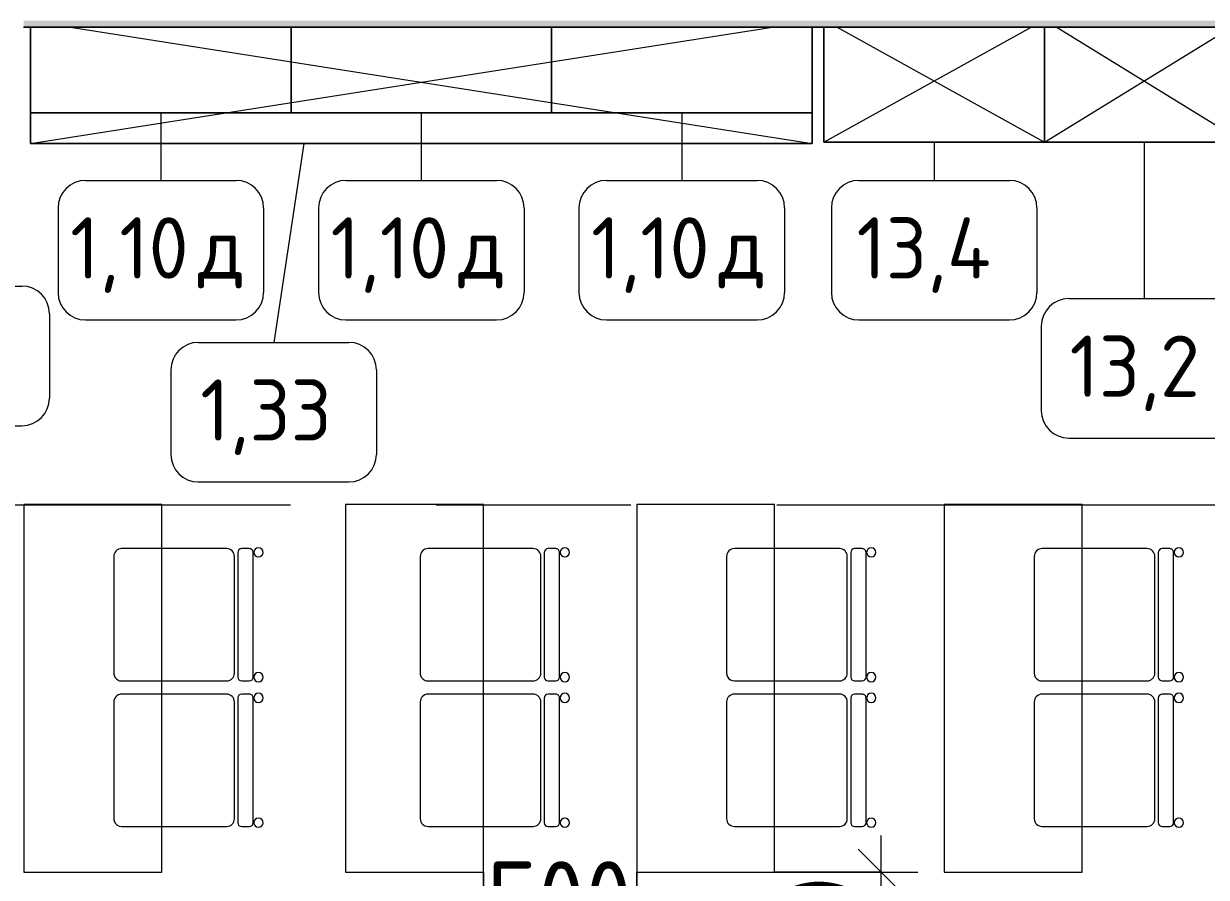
# Model space of a CAD drawing. Header units: millimetres. Extents: x 957 to 67880, y -2706 to 27400.
# Drawn here: x 54380 to 58240, y 2384 to 5170 of the extents above; entities that cross this region are included whole.
import ezdxf

# ---------------------------------------------------------------- set-up
doc = ezdxf.new("R2010")
doc.units = ezdxf.units.MM
doc.linetypes.add('Осевая', pattern=[3175, 635, -476.25, 1587.5, -476.25])
for name, color, linetype, lineweight in [('A-ANNO-DIMS', 7, 'Continuous', 9), ('A-ANNO-DIMS-100', 7, 'Continuous', 9), ('I-FURN-IDEN', 7, 'Continuous', 9), ('I-WALL', 7, 'Continuous', 9), ('Оси-2', 7, 'Осевая', 9)]:
    doc.layers.add(name, color=color, linetype=linetype, lineweight=lineweight)
for name, color, linetype, lineweight, true_color in [('A-WALL-1', 9, 'Continuous', 9, 0x808080), ('A-WALL-FNSH-1', 9, 'Continuous', 9, 0x808080), ('I-FURN-1', 9, 'Continuous', 9, 0x808080)]:
    doc.layers.add(name, color=color, linetype=linetype, lineweight=lineweight, true_color=true_color)
doc.styles.add('GOST Common_4', font='GOST_Common.ttf', dxfattribs={"height": 200})
doc.styles.add('ISOCPEUR_2', font='isocpeur.ttf', dxfattribs={"width": 0.9, "height": 250})
doc.dimstyles.new('ISO-2_5_0_9К_БОЛЬШОЙ_округление', dxfattribs={"dimscale": 304.8, "dimtxt": 248.995294, "dimasz": 0.492126, "dimexe": 0.393701, "dimexo": 0, "dimgap": 0, "dimtad": 1, "dimdec": 0, "dimrnd": 10, "dimzin": 0, "dimdsep": 46, "dimtxsty": 'ISOCPEUR_2', "dimblk1": 'OBLIQUE', "dimblk2": 'OBLIQUE', "dimsah": 1, "dimcen": 0.09, "dimdle": 0.393701, "dimazin": 0, "dimtfac": 1, "dimtdec": 4, "dimtix": 1, "dimtmove": 0, "dimatfit": 3, "dimfxl": 1, "dimtvp": 1, "dimtolj": 1, "dimtzin": 0, "dimarcsym": 2})

# ---------------------------------------------------------------- blocks, each defined once
blk = doc.blocks.new('Стол базовый прямоугольный - 1_88-26291934-План расстановки мебели и оборудования 3 этажа в осях 23-33')
at = {"layer": 'I-FURN-1'}
for p, q in [((600, 225), (-600, 225)), ((-600, 225), (-600, -225)), ((600, -225), (600, 225)), ((-600, -225), (600, -225))]:
    blk.add_line(p, q, dxfattribs=at)
blk = doc.blocks.new('M_Стул-Breuer - 1_87-V77-План расстановки мебели и оборудования 3 этажа в осях 23-33')
at = {"layer": 'I-FURN-1'}
for p, q in [((190.5, 241.3), (-190.5, 241.3)), ((-215.9, 215.9), (-215.9, 85)), ((215.9, 85), (215.9, 215.9)), ((-215.9, 85), (-215.9, -127)), ((215.9, -127), (215.9, 85)), ((-190.5, -152.4), (190.5, -152.4)), ((-215.9, -176.2), (-215.9, -200.8)), ((203.2, -163.5), (-203.2, -163.5)), ((215.9, -200.8), (215.9, -176.2)), ((-203.2, -213.5), (203.2, -213.5))]:
    blk.add_line(p, q, dxfattribs=at)
for centre, radius, start, end in [((-190.5, 215.9), 25.4, 90, 180), ((190.5, 215.9), 25.4, 0, 90), ((-190.5, -127), 25.4, 180, 270), ((190.5, -127), 25.4, 270, 360), ((-203.2, -176.2), 12.7, 90, 180), ((203.2, -176.2), 12.7, 360, 90), ((-203.5, -230.6), 15.1, 360, 180), ((-203.5, -230.6), 15.1, 180, 360), ((-203.2, -200.8), 12.7, 180, 270), ((203.7, -230.6), 15.1, 360, 180), ((203.7, -230.6), 15.1, 180, 360), ((203.2, -200.8), 12.7, 270, 360)]:
    blk.add_arc(centre, radius, start, end, dxfattribs=at)
blk = doc.blocks.new('M_Стул-Breuer - 1_87-V78-План расстановки мебели и оборудования 3 этажа в осях 23-33')
at = {"layer": 'I-FURN-1'}
for p, q in [((190.5, 241.3), (-190.5, 241.3)), ((-215.9, 215.9), (-215.9, 85)), ((215.9, 85), (215.9, 215.9)), ((-215.9, 85), (-215.9, -127)), ((215.9, -127), (215.9, 85)), ((-190.5, -152.4), (190.5, -152.4)), ((-215.9, -176.2), (-215.9, -200.8)), ((203.2, -163.5), (-203.2, -163.5)), ((215.9, -200.8), (215.9, -176.2)), ((-203.2, -213.5), (203.2, -213.5))]:
    blk.add_line(p, q, dxfattribs=at)
for centre, radius, start, end in [((-190.5, 215.9), 25.4, 90, 150), ((190.5, 215.9), 25.4, 0, 90), ((-190.5, 215.9), 25.4, 150, 180), ((-190.5, -127), 25.4, 180, 270), ((190.5, -127), 25.4, 270, 360), ((-203.2, -176.2), 12.7, 90, 180), ((203.2, -176.2), 12.7, 360, 90), ((-203.5, -230.6), 15.1, 360, 180), ((-203.5, -230.6), 15.1, 180, 360), ((-203.2, -200.8), 12.7, 180, 270), ((203.7, -230.6), 15.1, 360, 180), ((203.7, -230.6), 15.1, 180, 360), ((203.2, -200.8), 12.7, 270, 360)]:
    blk.add_arc(centre, radius, start, end, dxfattribs=at)
blk = doc.blocks.new('M_Стул-Breuer - 1_87-V79-План расстановки мебели и оборудования 3 этажа в осях 23-33')
at = {"layer": 'I-FURN-1'}
for p, q in [((190.5, 241.3), (-190.5, 241.3)), ((-215.9, 215.9), (-215.9, 85)), ((215.9, 85), (215.9, 215.9)), ((-215.9, 85), (-215.9, -127)), ((215.9, -127), (215.9, 85)), ((-190.5, -152.4), (190.5, -152.4)), ((-215.9, -176.2), (-215.9, -200.8)), ((203.2, -163.5), (-203.2, -163.5)), ((215.9, -200.8), (215.9, -176.2)), ((-203.2, -213.5), (203.2, -213.5))]:
    blk.add_line(p, q, dxfattribs=at)
for centre, radius, start, end in [((-190.5, 215.9), 25.4, 90, 180), ((190.5, 215.9), 25.4, 0, 90), ((-190.5, -127), 25.4, 180, 270), ((190.5, -127), 25.4, 270, 360), ((-203.2, -176.2), 12.7, 90, 180), ((203.2, -176.2), 12.7, 360, 90), ((-203.5, -230.6), 15.1, 360, 180), ((-203.5, -230.6), 15.1, 180, 360), ((-203.2, -200.8), 12.7, 180, 270), ((203.7, -230.6), 15.1, 360, 180), ((203.7, -230.6), 15.1, 180, 360), ((203.2, -200.8), 12.7, 270, 360)]:
    blk.add_arc(centre, radius, start, end, dxfattribs=at)
blk = doc.blocks.new('M_Стул-Breuer - 1_87-V80-План расстановки мебели и оборудования 3 этажа в осях 23-33')
at = {"layer": 'I-FURN-1'}
for p, q in [((190.5, 241.3), (-190.5, 241.3)), ((-215.9, 215.9), (-215.9, 85)), ((215.9, 85), (215.9, 215.9)), ((-215.9, 85), (-215.9, -127)), ((215.9, -127), (215.9, 85)), ((-190.5, -152.4), (190.5, -152.4)), ((-215.9, -176.2), (-215.9, -200.8)), ((203.2, -163.5), (-203.2, -163.5)), ((215.9, -200.8), (215.9, -176.2)), ((-203.2, -213.5), (203.2, -213.5))]:
    blk.add_line(p, q, dxfattribs=at)
for centre, radius, start, end in [((-190.5, 215.9), 25.4, 120, 180), ((-190.5, 215.9), 25.4, 90, 120), ((190.5, 215.9), 25.4, 0, 90), ((-190.5, -127), 25.4, 180, 270), ((190.5, -127), 25.4, 270, 360), ((-203.2, -176.2), 12.7, 90, 180), ((203.2, -176.2), 12.7, 360, 90), ((-203.5, -230.6), 15.1, 360, 180), ((-203.5, -230.6), 15.1, 180, 360), ((-203.2, -200.8), 12.7, 180, 270), ((203.7, -230.6), 15.1, 360, 180), ((203.7, -230.6), 15.1, 180, 360), ((203.2, -200.8), 12.7, 270, 360)]:
    blk.add_arc(centre, radius, start, end, dxfattribs=at)
blk = doc.blocks.new('M_Стул-Breuer - 1_87-V81-План расстановки мебели и оборудования 3 этажа в осях 23-33')
at = {"layer": 'I-FURN-1'}
for p, q in [((190.5, 241.3), (-190.5, 241.3)), ((-215.9, 215.9), (-215.9, 35)), ((215.9, 35), (215.9, 215.9)), ((-215.9, 35), (-215.9, -127)), ((215.9, -127), (215.9, 35)), ((-190.5, -152.4), (190.5, -152.4)), ((-215.9, -176.2), (-215.9, -200.8)), ((203.2, -163.5), (-203.2, -163.5)), ((215.9, -200.8), (215.9, -176.2)), ((-203.2, -213.5), (203.2, -213.5))]:
    blk.add_line(p, q, dxfattribs=at)
for centre, radius, start, end in [((-190.5, 215.9), 25.4, 90, 180), ((190.5, 215.9), 25.4, 0, 90), ((-190.5, -127), 25.4, 180, 270), ((190.5, -127), 25.4, 270, 360), ((-203.2, -176.2), 12.7, 90, 180), ((203.2, -176.2), 12.7, 360, 90), ((-203.5, -230.6), 15.1, 360, 180), ((-203.5, -230.6), 15.1, 180, 360), ((-203.2, -200.8), 12.7, 180, 270), ((203.7, -230.6), 15.1, 360, 180), ((203.7, -230.6), 15.1, 180, 360), ((203.2, -200.8), 12.7, 270, 360)]:
    blk.add_arc(centre, radius, start, end, dxfattribs=at)
blk = doc.blocks.new('M_Стул-Breuer - 1_87-V82-План расстановки мебели и оборудования 3 этажа в осях 23-33')
at = {"layer": 'I-FURN-1'}
for p, q in [((190.5, 241.3), (-190.5, 241.3)), ((-215.9, 215.9), (-215.9, 35)), ((215.9, 35), (215.9, 215.9)), ((-215.9, 35), (-215.9, -127)), ((215.9, -127), (215.9, 35)), ((-190.5, -152.4), (190.5, -152.4)), ((-215.9, -176.2), (-215.9, -200.8)), ((203.2, -163.5), (-203.2, -163.5)), ((215.9, -200.8), (215.9, -176.2)), ((-203.2, -213.5), (203.2, -213.5))]:
    blk.add_line(p, q, dxfattribs=at)
for centre, radius, start, end in [((-190.5, 215.9), 25.4, 135, 150), ((-190.5, 215.9), 25.4, 105, 135), ((-190.5, 215.9), 25.4, 90, 105), ((190.5, 215.9), 25.4, 0, 90), ((-190.5, 215.9), 25.4, 150, 180), ((-190.5, -127), 25.4, 180, 270), ((190.5, -127), 25.4, 270, 360), ((-203.2, -176.2), 12.7, 90, 180), ((203.2, -176.2), 12.7, 360, 90), ((-203.5, -230.6), 15.1, 360, 180), ((-203.5, -230.6), 15.1, 180, 360), ((-203.2, -200.8), 12.7, 180, 270), ((203.7, -230.6), 15.1, 360, 180), ((203.7, -230.6), 15.1, 180, 360), ((203.2, -200.8), 12.7, 270, 360)]:
    blk.add_arc(centre, radius, start, end, dxfattribs=at)
blk = doc.blocks.new('M_Стул-Breuer - 1_87-V83-План расстановки мебели и оборудования 3 этажа в осях 23-33')
at = {"layer": 'I-FURN-1'}
for p, q in [((190.5, 241.3), (-190.5, 241.3)), ((-215.9, 215.9), (-215.9, 85)), ((215.9, 85), (215.9, 215.9)), ((-215.9, 85), (-215.9, -127)), ((215.9, -127), (215.9, 85)), ((-190.5, -152.4), (190.5, -152.4)), ((-215.9, -176.2), (-215.9, -200.8)), ((203.2, -163.5), (-203.2, -163.5)), ((215.9, -200.8), (215.9, -176.2)), ((-203.2, -213.5), (203.2, -213.5))]:
    blk.add_line(p, q, dxfattribs=at)
for centre, radius, start, end in [((-190.5, 215.9), 25.4, 105, 180), ((-190.5, 215.9), 25.4, 90, 105), ((190.5, 215.9), 25.4, 75, 90), ((190.5, 215.9), 25.4, 60, 75), ((190.5, 215.9), 25.4, 15, 60), ((190.5, 215.9), 25.4, 0, 15), ((-190.5, -127), 25.4, 180, 270), ((190.5, -127), 25.4, 270, 360), ((-203.2, -176.2), 12.7, 90, 180), ((203.2, -176.2), 12.7, 360, 90), ((-203.5, -230.6), 15.1, 360, 180), ((-203.5, -230.6), 15.1, 180, 360), ((-203.2, -200.8), 12.7, 180, 270), ((203.7, -230.6), 15.1, 360, 180), ((203.7, -230.6), 15.1, 180, 360), ((203.2, -200.8), 12.7, 270, 360)]:
    blk.add_arc(centre, radius, start, end, dxfattribs=at)
blk = doc.blocks.new('M_Стул-Breuer - 1_87-V84-План расстановки мебели и оборудования 3 этажа в осях 23-33')
at = {"layer": 'I-FURN-1'}
for p, q in [((190.5, 241.3), (-190.5, 241.3)), ((-215.9, 215.9), (-215.9, 85)), ((215.9, 85), (215.9, 215.9)), ((-215.9, 85), (-215.9, -127)), ((215.9, -127), (215.9, 85)), ((-190.5, -152.4), (190.5, -152.4)), ((-215.9, -176.2), (-215.9, -200.8)), ((203.2, -163.5), (-203.2, -163.5)), ((215.9, -200.8), (215.9, -176.2)), ((-203.2, -213.5), (203.2, -213.5))]:
    blk.add_line(p, q, dxfattribs=at)
for centre, radius, start, end in [((-190.5, 215.9), 25.4, 135, 150), ((-190.5, 215.9), 25.4, 120, 135), ((-190.5, 215.9), 25.4, 90, 120), ((190.5, 215.9), 25.4, 0, 90), ((-190.5, 215.9), 25.4, 165, 180), ((-190.5, 215.9), 25.4, 150, 165), ((-190.5, -127), 25.4, 180, 270), ((190.5, -127), 25.4, 270, 360), ((-203.2, -176.2), 12.7, 90, 180), ((203.2, -176.2), 12.7, 360, 90), ((-203.5, -230.6), 15.1, 360, 180), ((-203.5, -230.6), 15.1, 180, 360), ((-203.2, -200.8), 12.7, 180, 270), ((203.7, -230.6), 15.1, 360, 180), ((203.7, -230.6), 15.1, 180, 360), ((203.2, -200.8), 12.7, 270, 360)]:
    blk.add_arc(centre, radius, start, end, dxfattribs=at)
blk = doc.blocks.new('Шкаф параметрический - 13_2-25587811-План расстановки мебели и оборудования 3 этажа в осях 23-33')
at = {"layer": 'I-FURN-1'}
for p, q in [((0, 0), (612.4, 376.8)), ((0, 376.8), (0, 0)), ((0, 0), (0, 376.8)), ((37.6, 376.8), (650, 0)), ((650, 0), (650, 376.8)), ((650, 376.8), (650, 0)), ((0, 0), (650, 0)), ((650, 0), (0, 0))]:
    blk.add_line(p, q, dxfattribs=at)
blk = doc.blocks.new('Шкаф параметрический - 13_4-25587915-План расстановки мебели и оборудования 3 этажа в осях 23-33')
at = {"layer": 'I-FURN-1'}
for p, q in [((0, 0), (678.3, 376.8)), ((0, 376.8), (0, 0)), ((0, 0), (0, 376.8)), ((41.7, 376.8), (720, 0)), ((720, 0), (720, 376.8)), ((720, 376.8), (720, 0)), ((0, 0), (720, 0)), ((720, 0), (0, 0))]:
    blk.add_line(p, q, dxfattribs=at)
blk = doc.blocks.new('Шкаф параметрический - 1_33-25588469-План расстановки мебели и оборудования 3 этажа в осях 23-33')
at = {"layer": 'I-FURN-1'}
for p, q in [((0, 380.8), (0, 100)), ((0, 100), (0, 380.8)), ((122.3, 380.8), (1912.5, 100)), ((637.5, 100), (2427.7, 380.8)), ((2550, 100), (2550, 380.8)), ((2550, 380.8), (2550, 100)), ((0, 0), (637.5, 100)), ((0, 100), (0, 0)), ((0, 0), (0, 100)), ((1912.5, 100), (2550, 0)), ((2550, 0), (2550, 100)), ((2550, 100), (2550, 0)), ((0, 0), (2550, 0)), ((2550, 0), (0, 0))]:
    blk.add_line(p, q, dxfattribs=at)
blk = doc.blocks.new('Марка_Мебель - В прямоуг_Balcon_Марка-25523697-План расстановки мебели и оборудования 3 этажа в осях 23-33')
at = {"layer": 'I-FURN-IDEN'}
for p, q in [((-2.455, 2.278), (2.455, 2.278)), ((-3.355, 1.378), (-3.355, -1.384)), ((3.355, 1.378), (3.355, -1.378)), ((-2.461, -2.278), (2.455, -2.278))]:
    blk.add_line(p, q, dxfattribs=at)
for centre, radius, start, end in [((-2.455, 1.378), 0.9, 90, 180), ((2.455, 1.378), 0.9, 0, 90), ((-2.461, -1.384), 0.893, 180, 270), ((2.455, -1.378), 0.9, 270, 0)]:
    blk.add_arc(centre, radius, start, end, dxfattribs=at)
blk = doc.blocks.new('DIMBLOCK11-План расстановки мебели и оборудования 3 этажа в осях 23-33')
at = {"layer": 'A-ANNO-DIMS-100'}
for p, q in [((57178.8, 1780.9), (57178.8, 2520.8)), ((56831, 2400.8), (57298.8, 2400.8)), ((57178.8, 2400.8), (56831, 2400.8)), ((57072.7, 1900.9), (57298.8, 1900.9)), ((57178.8, 1900.9), (57072.7, 1900.9))]:
    blk.add_line(p, q, dxfattribs=at)
at = {"layer": 'A-ANNO-DIMS-100', "lineweight": 20}
for p, q in [((57178.8, 2400.8), (57103.8, 2475.8)), ((57178.8, 2400.8), (57253.8, 2325.8)), ((57178.8, 1900.9), (57103.8, 1975.9)), ((57178.8, 1900.9), (57253.8, 1825.9))]:
    blk.add_line(p, q, dxfattribs=at)
at = {"layer": 'A-ANNO-DIMS-100', "color": 0, "insert": (56852.2, 1913.8), "char_height": 250, "width": 568.858, "attachment_point": 1, "rotation": 90, "line_spacing_factor": 1.149209, "style": 'ISOCPEUR_2'}
blk.add_mtext('500', dxfattribs=at)
blk = doc.blocks.new('_Oblique')
at = {"color": 0, "linetype": 'ByBlock', "lineweight": -2}
blk.add_line((-0.5, -0.5), (0.5, 0.5), dxfattribs=at)
blk = doc.blocks.new('DIMBLOCK13-План расстановки мебели и оборудования 3 этажа в осях 23-33')
at = {"layer": 'A-ANNO-DIMS-100'}
for p, q in [((55881, 2400.8), (55881, 1989.6)), ((55881, 2109.6), (55881, 2400.8)), ((56381, 2400.8), (56381, 1989.6)), ((56381, 2109.6), (56381, 2400.8)), ((55761, 2109.6), (56501, 2109.6))]:
    blk.add_line(p, q, dxfattribs=at)
at = {"layer": 'A-ANNO-DIMS-100', "lineweight": 20}
for p, q in [((55881, 2109.6), (55956, 2184.6)), ((56381, 2109.6), (56456, 2184.6)), ((55881, 2109.6), (55806, 2034.6)), ((56381, 2109.6), (56306, 2034.6))]:
    blk.add_line(p, q, dxfattribs=at)
at = {"layer": 'A-ANNO-DIMS-100', "color": 0, "insert": (55893.9, 2436.2), "char_height": 250, "width": 568.858, "attachment_point": 1, "line_spacing_factor": 1.149209, "style": 'ISOCPEUR_2'}
blk.add_mtext('500', dxfattribs=at)

msp = doc.modelspace()

# ---------------------------------------------------------------- hatches: boundary and pattern name
at = {"layer": 'I-WALL'}
h = msp.add_hatch(dxfattribs=at)
h.set_pattern_fill('FP_35', color=256, style=0, pattern_type=2)
h.set_pattern_definition([(0, (-57529.542, 0), (121.92, 30.48), [10.058, -81.382, 10.058, -81.382, -487.68]), (0, (-57529.542, 0), (121.92, 30.48), [-182.88, 10.058, -172.822, 10.058, -81.382, -213.36]), (0, (-57529.542, 0), (121.92, 30.48), [-457.2, 10.058, -50.902, 10.058, -142.342]), (120, (-57483.822, 15.24), (-87.356454, 90.345817), [10.058, -81.382, 10.058, -81.382, -487.68]), (120, (-57483.822, 15.24), (-87.356454, 90.345817), [-182.88, 10.058, -172.822, 10.058, -81.382, -213.36]), (120, (-57483.822, 15.24), (-87.356454, 90.345817), [-457.2, 10.058, -50.902, 10.058, -142.342]), (240, (-57468.582, 76.2), (-34.563546, -120.825817), [10.058, -81.382, 10.058, -81.382, -487.68]), (240, (-57468.582, 76.2), (-34.563546, -120.825817), [-182.88, 10.058, -172.822, 10.058, -81.382, -213.36]), (240, (-57468.582, 76.2), (-34.563546, -120.825817), [-457.2, 10.058, -50.902, 10.058, -142.342])])
h.paths.add_polyline_path([(61747, 5160), (61760.5, 5160), (61760.5, 5180), (60930.5, 5180), (60930.5, 5172), (60900.5, 5172), (60900.5, 5160), (61720.5, 5160)])
h.paths.add_polyline_path([(61820.5, 5160), (61820.5, 5180), (61800.5, 5180), (61800.5, 5160)])
h.paths.add_polyline_path([(55631.6, 5160), (59850.5, 5160), (59850.5, 5172), (59820.5, 5172), (59820.5, 5180), (54380.5, 5180), (54380.5, 5160), (55253.2, 5160)])

# ---------------------------------------------------------------- linework, layer by layer
at = {"layer": 'A-WALL-1'}
msp.add_line((54380.5, 5160), (59850.5, 5160), dxfattribs=at)
at = {"layer": 'A-WALL-FNSH-1'}
msp.add_line((54379.5, 5159), (59850.5, 5159), dxfattribs=at)
at = {"layer": 'I-FURN-1'}
for p, q in [((54403.2, 5160), (54403.2, 4879.2)), ((54403.2, 4879.2), (54403.2, 5160)), ((55253.2, 5160), (55253.2, 4879.2)), ((55253.2, 4879.2), (55253.2, 5160)), ((55253.2, 4879.2), (55253.2, 5160)), ((55253.2, 5160), (55253.2, 4879.2)), ((56103.2, 5160), (56103.2, 4879.2)), ((56103.2, 4879.2), (56103.2, 5160)), ((56103.2, 4879.2), (56103.2, 5160)), ((56103.2, 5160), (56103.2, 4879.2)), ((56953.2, 4879.2), (56953.2, 5160)), ((56953.2, 5160), (56953.2, 4879.2)), ((54403.2, 4879.2), (55253.2, 4879.2)), ((55253.2, 4879.2), (54403.2, 4879.2)), ((55253.2, 4879.2), (56103.2, 4879.2)), ((56103.2, 4879.2), (55253.2, 4879.2)), ((56103.2, 4879.2), (56953.2, 4879.2)), ((56953.2, 4879.2), (56103.2, 4879.2))]:
    msp.add_line(p, q, dxfattribs=at)
at = {"layer": 'I-FURN-IDEN'}
for p, q in [((54828.2, 4879.2), (54828.2, 4658.6)), ((55678.2, 4879.2), (55678.2, 4658.6)), ((56528.2, 4879.2), (56528.2, 4658.6)), ((55294.5, 4779.2), (55196.4, 4129.8)), ((55678.2, 4779.2), (55294.5, 4779.2)), ((57351.9, 4783.2), (57351.9, 4658.6)), ((58037, 4783.2), (58037, 4272.7))]:
    msp.add_line(p, q, dxfattribs=at)
at = {"layer": 'Оси-2'}
msp.add_line((27152.2, 3600), (65200.5, 3600), dxfattribs=at)

# ---------------------------------------------------------------- block references
at = {"layer": 'I-FURN-1'}
for name, p in [('Шкаф параметрический - 1_33-25588469-План расстановки мебели и оборудования 3 этажа в осях 23-33', (54403.2, 4779.2)), ('Шкаф параметрический - 13_4-25587915-План расстановки мебели и оборудования 3 этажа в осях 23-33', (56991.9, 4783.2)), ('Шкаф параметрический - 13_2-25587811-План расстановки мебели и оборудования 3 этажа в осях 23-33', (57712, 4783.2))]:
    msp.add_blockref(name, p, dxfattribs=at)
for name, p, rotation in [('Стол базовый прямоугольный - 1_88-26291934-План расстановки мебели и оборудования 3 этажа в осях 23-33', (54606, 3000.8), 90), ('Стол базовый прямоугольный - 1_88-26291934-План расстановки мебели и оборудования 3 этажа в осях 23-33', (55656, 3000.8), 90), ('Стол базовый прямоугольный - 1_88-26291934-План расстановки мебели и оборудования 3 этажа в осях 23-33', (56606, 3000.8), 90), ('Стол базовый прямоугольный - 1_88-26291934-План расстановки мебели и оборудования 3 этажа в осях 23-33', (57609.9, 3000.8), 90), ('M_Стул-Breuer - 1_87-V84-План расстановки мебели и оборудования 3 этажа в осях 23-33', (54916, 3240.8), 90.00000000000006), ('M_Стул-Breuer - 1_87-V82-План расстановки мебели и оборудования 3 этажа в осях 23-33', (55916, 3240.8), 90.00000000000006), ('M_Стул-Breuer - 1_87-V80-План расстановки мебели и оборудования 3 этажа в осях 23-33', (56916, 3240.8), 90.00000000000006), ('M_Стул-Breuer - 1_87-V78-План расстановки мебели и оборудования 3 этажа в осях 23-33', (57919.9, 3240.8), 90.00000000000006), ('M_Стул-Breuer - 1_87-V83-План расстановки мебели и оборудования 3 этажа в осях 23-33', (54916, 2765.8), 90.00000000000006), ('M_Стул-Breuer - 1_87-V81-План расстановки мебели и оборудования 3 этажа в осях 23-33', (55916, 2765.8), 90.00000000000006), ('M_Стул-Breuer - 1_87-V79-План расстановки мебели и оборудования 3 этажа в осях 23-33', (56916, 2765.8), 90.00000000000006), ('M_Стул-Breuer - 1_87-V77-План расстановки мебели и оборудования 3 этажа в осях 23-33', (57919.9, 2765.8), 90.00000000000006)]:
    msp.add_blockref(name, p, dxfattribs=dict(at, rotation=rotation))
at = {"layer": 'I-FURN-IDEN', "xscale": 99.99999999999993, "yscale": 99.99999999999993, "zscale": 99.99999999999993}
for p in [(54828.2, 4430.8), (55678.2, 4430.8), (56528.2, 4430.8), (57351.9, 4430.8), (54129.3, 4085.7), (58037, 4045), (55196.4, 3902)]:
    msp.add_blockref('Марка_Мебель - В прямоуг_Balcon_Марка-25523697-План расстановки мебели и оборудования 3 этажа в осях 23-33', p, dxfattribs=at)

# ---------------------------------------------------------------- texts
at = {"layer": 'I-FURN-IDEN', "char_height": 200, "attachment_point": 1, "style": 'GOST Common_4'}
for s, insert, width in [('1,10', (54532.2, 4537.9), 505.063), ('1,10', (55382.2, 4537.9), 505.063), ('1,10', (56232.2, 4537.9), 505.063), ('13,4', (57098.9, 4537.9), 577.215), ('\\fGOST Common|b0|i0|c204|p34|;д', (54949, 4537.9), 176.371), ('\\fGOST Common|b0|i0|c204|p34|;д', (55799, 4537.9), 176.371), ('\\fGOST Common|b0|i0|c204|p34|;д', (56649, 4537.9), 176.371), ('13,2', (57794, 4152), 553.164), ('1,33', (54956.9, 4009), 545.147)]:
    msp.add_mtext(s, dxfattribs=dict(at, insert=insert, width=width))

# ---------------------------------------------------------------- dimensions: what is measured, and where the dimension line sits
at = {"layer": 'A-ANNO-DIMS'}
dim = msp.add_linear_dim(base=(57178.8, 2400.8), p1=(57072.7, 1900.9), p2=(56831, 2400.8), angle=90, dimstyle='ISO-2_5_0_9К_БОЛЬШОЙ_округление', override={"dimpost": '<>', "dimfxl": 555.31305}, dxfattribs=at)
dim.commit()
dim.dimension.update_dxf_attribs({"geometry": 'DIMBLOCK11-План расстановки мебели и оборудования 3 этажа в осях 23-33', "text_midpoint": (57053.8, 2150.8)})
dim = msp.add_linear_dim(base=(56381, 2109.6), p1=(55881, 2400.8), p2=(56381, 2400.8), dimstyle='ISO-2_5_0_9К_БОЛЬШОЙ_округление', override={"dimpost": '<>', "dimfxl": 500}, dxfattribs=at)
dim.commit()
dim.dimension.update_dxf_attribs({"geometry": 'DIMBLOCK13-План расстановки мебели и оборудования 3 этажа в осях 23-33', "text_midpoint": (56131, 2234.6)})

doc.saveas('drawing.dxf')
